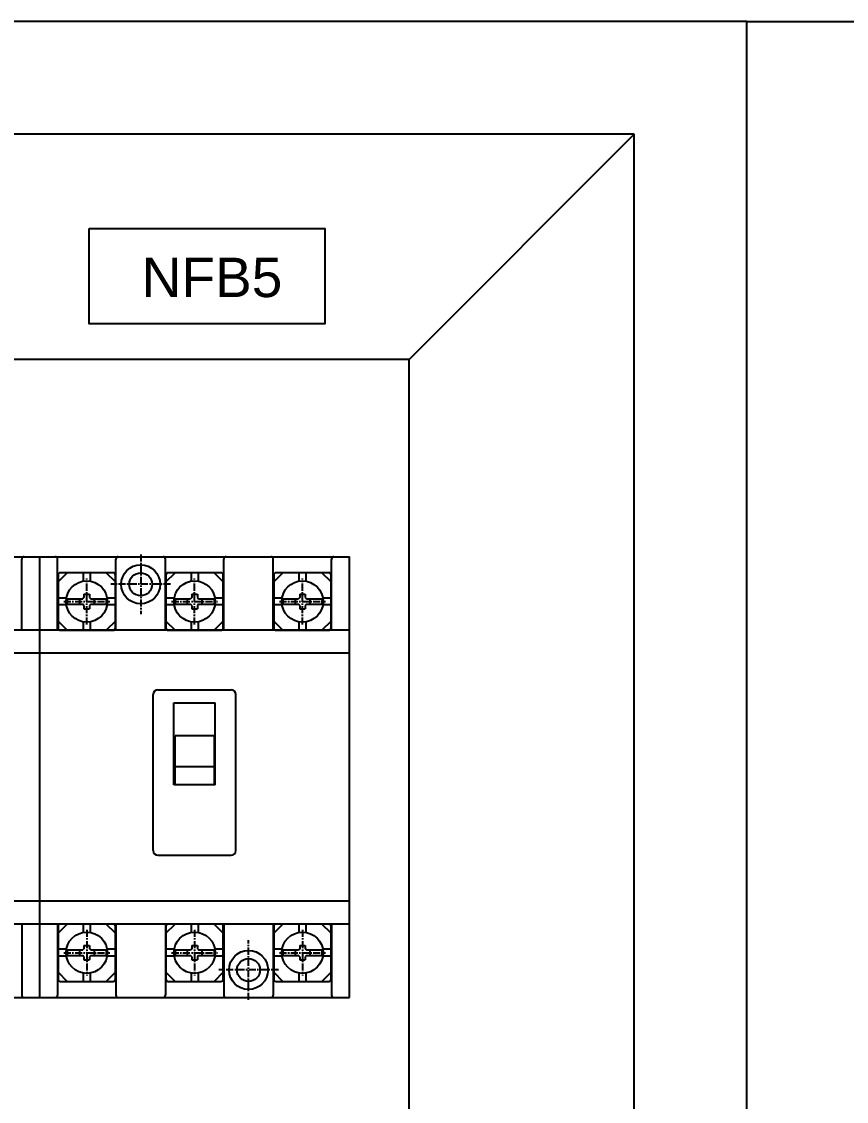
# Model space of a CAD drawing. Header units: millimetres. Extents: x 12275 to 14043, y 11466 to 13479.
# Drawn here: x 13205.4 to 13352, y 13168.9 to 13360.6 of the extents above; entities that cross this region are included whole.
import ezdxf

# ---------------------------------------------------------------- set-up
doc = ezdxf.new("R2010")
doc.units = ezdxf.units.MM
doc.linetypes.add('CENTER', pattern=[2, 1.25, -0.25, 0.25, -0.25])
for name, color, linetype in [('10', 4, 'Continuous'), ('13', 7, 'Continuous'), ('17', 2, 'CENTER'), ('24', 2, 'Continuous')]:
    doc.layers.add(name, color=color, linetype=linetype)
doc.styles.get("Standard").update_dxf_attribs({"font": 'arial.ttf'})
doc.dimstyles.get("Standard").update_dxf_attribs({"dimtxt": 0.18, "dimasz": 0.18, "dimexe": 0.18, "dimexo": 0.0625, "dimgap": 0.09, "dimtad": 0, "dimtih": 1, "dimtoh": 1, "dimdec": 4, "dimzin": 0, "dimdsep": 46, "dimtxsty": 'Standard', "dimcen": 0.09, "dimadec": 0, "dimazin": 0, "dimtfac": 1, "dimtdec": 4, "dimtofl": 0, "dimtmove": 0, "dimatfit": 3, "dimfxl": 1, "dimtolj": 1, "dimtzin": 0, "dimarcsym": 0})

# ---------------------------------------------------------------- blocks, each defined once
blk = doc.blocks.new('*D5')
at = {"color": 0, "lineweight": -2, "transparency": 16777216}
for p, q in [((13334.33, 13360.65), (13414.26, 13360.65)), ((13414.08, 13360.47), (13414.08, 13018.91)), ((13414.08, 12660.83), (13414.08, 13002.39)), ((13334.33, 12660.65), (13414.26, 12660.65))]:
    blk.add_line(p, q, dxfattribs=at)
at = {"color": 0, "transparency": 16777216}
for points in [[(13414.05, 13360.47), (13414.11, 13360.47), (13414.08, 13360.65)], [(13414.05, 12660.83), (13414.11, 12660.83), (13414.08, 12660.65)]]:
    blk.add_solid(points, dxfattribs=at)
at = {"layer": 'Defpoints', "color": 0, "transparency": 16777216}
for p in [(13334.27, 13360.65), (13334.27, 12660.65), (13414.08, 12660.65)]:
    blk.add_point(p, dxfattribs=at)
at = {"color": 0, "transparency": 16777216, "insert": (13414.08, 13010.65), "char_height": 0.18, "attachment_point": 5}
blk.add_mtext('\\A1;{\\H88.88889x;700.0000}', dxfattribs=at)

msp = doc.modelspace()

# ---------------------------------------------------------------- linework, layer by layer
at = {"color": 0}
for p, q in [((13334.27028, 13360.64673), (12834.27028, 13360.64673)), ((13334.27028, 12660.64673), (13334.27028, 13360.64673)), ((13314.27028, 13340.64673), (12854.27028, 13340.64673)), ((13314.27028, 13340.64673), (13274.27028, 13300.64673)), ((13314.27028, 12680.64673), (13314.27028, 13340.64673)), ((13274.27028, 13300.64673), (12894.27028, 13300.64673)), ((13274.27028, 12720.64673), (13274.27028, 13300.64673))]:
    msp.add_line(p, q, dxfattribs=at)
msp.add_lwpolyline([(13217.42836, 13323.92623), (13259.32583, 13323.92623), (13259.32583, 13306.95059), (13217.42836, 13306.95059)], close=True, dxfattribs=at)
at = {"layer": '10', "color": 0, "linetype": 'Continuous'}
for p, q in [((13153.63202, 13265.62331), (13208.65578, 13265.62331)), ((13205.47663, 13252.58064), (13205.47663, 13265.21573)), ((13208.65578, 13187.36731), (13208.65578, 13265.62331)), ((13208.65578, 13187.36731), (13208.65578, 13265.62331)), ((13208.65578, 13265.62331), (13263.67953, 13265.62331)), ((13211.83493, 13252.58064), (13211.83493, 13265.21573)), ((13222.18754, 13252.58064), (13222.18754, 13265.21573)), ((13230.99134, 13252.58064), (13230.99134, 13265.21573)), ((13241.34396, 13252.58064), (13241.34396, 13265.21573)), ((13250.14776, 13252.58064), (13250.14776, 13265.21573)), ((13260.50038, 13252.58064), (13260.50038, 13265.21573)), ((13263.67953, 13187.36731), (13263.67953, 13265.62331)), ((13208.65578, 13252.58064), (13153.63202, 13252.58064)), ((13263.67953, 13252.58064), (13208.65578, 13252.58064)), ((13208.65578, 13248.50481), (13153.63202, 13248.50481)), ((13263.67953, 13248.50481), (13208.65578, 13248.50481)), ((13229.64632, 13241.98347), (13242.68899, 13241.98347)), ((13228.83115, 13213.45264), (13228.83115, 13241.16831)), ((13232.4994, 13225.1388), (13232.4994, 13239.70101)), ((13232.4994, 13239.70101), (13239.8359, 13239.70101)), ((13239.8359, 13225.1388), (13239.8359, 13239.70101)), ((13243.50415, 13213.45264), (13243.50415, 13241.16831)), ((13232.70319, 13225.1388), (13232.70319, 13233.80133)), ((13239.63211, 13233.80133), (13232.70319, 13233.80133)), ((13239.63211, 13233.80133), (13239.63211, 13225.1388)), ((13239.63211, 13228.34712), (13232.70319, 13228.34712)), ((13239.8359, 13225.1388), (13232.4994, 13225.1388)), ((13229.64632, 13212.63747), (13242.68899, 13212.63747)), ((13208.65578, 13204.48581), (13153.63202, 13204.48581)), ((13263.67953, 13204.48581), (13208.65578, 13204.48581)), ((13208.65578, 13200.40997), (13153.63202, 13200.40997)), ((13205.47663, 13200.40997), (13205.47663, 13187.77489)), ((13263.67953, 13200.40997), (13208.65578, 13200.40997)), ((13211.83493, 13200.40997), (13211.83493, 13187.77489)), ((13222.18754, 13200.40997), (13222.18754, 13187.77489)), ((13230.99134, 13200.40997), (13230.99134, 13187.77489)), ((13241.34396, 13200.40997), (13241.34396, 13187.77489)), ((13250.14776, 13200.40997), (13250.14776, 13187.77489)), ((13260.50038, 13200.40997), (13260.50038, 13187.77489)), ((13153.63202, 13187.36731), (13208.65578, 13187.36731)), ((13208.65578, 13187.36731), (13263.67953, 13187.36731))]:
    msp.add_line(p, q, dxfattribs=at)
at = {"layer": '10', "color": 0, "linetype": 'CENTER'}
for p, q in [((13226.58944, 13266.03089), (13226.58944, 13255.43372)), ((13231.88803, 13260.73231), (13221.29086, 13260.73231)), ((13245.74586, 13186.95972), (13245.74586, 13197.55689)), ((13251.04444, 13192.25831), (13240.44728, 13192.25831))]:
    msp.add_line(p, q, dxfattribs=at)
at = {"layer": '10', "color": 0, "linetype": 'Continuous'}
for centre, radius in [((13226.58944, 13260.73231), 3.46446), ((13226.58944, 13260.73231), 2.03792), ((13245.74586, 13192.25831), 3.46446), ((13245.74586, 13192.25831), 2.03792)]:
    msp.add_circle(centre, radius, dxfattribs=at)
for centre, radius, start, end in [((13205.88421, 13265.21573), 0.40758, 90, 180), ((13211.42734, 13265.21573), 0.40758, 0, 90), ((13222.59513, 13265.21573), 0.40758, 90, 180), ((13230.58376, 13265.21573), 0.40758, 0, 90), ((13241.75154, 13265.21573), 0.40758, 90, 180), ((13249.74018, 13265.21573), 0.40758, 0, 90), ((13260.90796, 13265.21573), 0.40758, 90, 180), ((13229.64632, 13241.16831), 0.81517, 90, 180), ((13242.68899, 13241.16831), 0.81517, 0, 90), ((13229.64632, 13213.45264), 0.81517, 180, 270), ((13242.68899, 13213.45264), 0.81517, 270, 0), ((13205.88421, 13187.77489), 0.40758, 180, 270), ((13211.42734, 13187.77489), 0.40758, 270, 0), ((13222.59513, 13187.77489), 0.40758, 180, 270), ((13230.58376, 13187.77489), 0.40758, 270, 0), ((13241.75154, 13187.77489), 0.40758, 180, 270), ((13249.74018, 13187.77489), 0.40758, 270, 0), ((13260.90796, 13187.77489), 0.40758, 180, 270)]:
    msp.add_arc(centre, radius, start, end, dxfattribs=at)
at = {"layer": '13', "color": 0, "linetype": 'Continuous'}
for p, q in [((13229.64632, 13241.98347), (13242.68899, 13241.98347)), ((13228.83115, 13213.45264), (13228.83115, 13241.16831)), ((13232.4994, 13225.1388), (13232.4994, 13239.70101)), ((13232.4994, 13239.70101), (13239.8359, 13239.70101)), ((13239.8359, 13225.1388), (13239.8359, 13239.70101)), ((13243.50415, 13213.45264), (13243.50415, 13241.16831)), ((13232.70319, 13225.1388), (13232.70319, 13233.80133)), ((13239.63211, 13233.80133), (13232.70319, 13233.80133)), ((13239.63211, 13233.80133), (13239.63211, 13225.1388)), ((13239.63211, 13228.34712), (13232.70319, 13228.34712)), ((13239.8359, 13225.1388), (13232.4994, 13225.1388)), ((13229.64632, 13212.63747), (13242.68899, 13212.63747))]:
    msp.add_line(p, q, dxfattribs=at)
for centre, start, end in [((13229.64632, 13241.16831), 90, 180), ((13242.68899, 13241.16831), 0, 90), ((13229.64632, 13213.45264), 180, 270), ((13242.68899, 13213.45264), 270, 0)]:
    msp.add_arc(centre, 0.81517, start, end, dxfattribs=at)
at = {"layer": '17', "color": 0, "linetype": 'CENTER'}
for p, q in [((13217.01123, 13253.5996), (13217.01123, 13261.75127)), ((13236.16765, 13253.5996), (13236.16765, 13261.75127)), ((13255.32407, 13253.5996), (13255.32407, 13261.75127)), ((13212.9354, 13257.67543), (13221.08707, 13257.67543)), ((13232.09182, 13257.67543), (13240.24349, 13257.67543)), ((13251.24824, 13257.67543), (13259.3999, 13257.67543)), ((13217.01123, 13199.39101), (13217.01123, 13191.23935)), ((13236.16765, 13199.39101), (13236.16765, 13191.23935)), ((13255.32407, 13199.39101), (13255.32407, 13191.23935)), ((13212.9354, 13195.31518), (13221.08707, 13195.31518)), ((13232.09182, 13195.31518), (13240.24349, 13195.31518)), ((13251.24824, 13195.31518), (13259.3999, 13195.31518))]:
    msp.add_line(p, q, dxfattribs=at)
at = {"layer": '24', "color": 0, "linetype": 'Continuous'}
for p, q in [((13211.91644, 13261.13989), (13213.54678, 13262.77023)), ((13211.91644, 13262.36264), (13211.91644, 13252.98822)), ((13221.69844, 13262.77023), (13212.32403, 13262.77023)), ((13216.39986, 13262.77023), (13216.39986, 13261.29238)), ((13217.62261, 13262.77023), (13217.62261, 13261.29238)), ((13222.10603, 13261.13989), (13220.47569, 13262.77023)), ((13222.10603, 13252.98822), (13222.10603, 13262.36264)), ((13231.07286, 13261.13989), (13232.70319, 13262.77023)), ((13231.07286, 13262.36264), (13231.07286, 13252.98822)), ((13240.85486, 13262.77023), (13231.48044, 13262.77023)), ((13235.55628, 13262.77023), (13235.55628, 13261.29238)), ((13236.77903, 13262.77023), (13236.77903, 13261.29238)), ((13241.26244, 13261.13989), (13239.63211, 13262.77023)), ((13241.26244, 13252.98822), (13241.26244, 13262.36264)), ((13250.22928, 13261.13989), (13251.85961, 13262.77023)), ((13250.22928, 13262.36264), (13250.22928, 13252.98822)), ((13260.01128, 13262.77023), (13250.63686, 13262.77023)), ((13254.7127, 13262.77023), (13254.7127, 13261.29238)), ((13255.93545, 13262.77023), (13255.93545, 13261.29238)), ((13260.41886, 13261.13989), (13258.78853, 13262.77023)), ((13260.41886, 13252.98822), (13260.41886, 13262.36264)), ((13216.52213, 13258.97011), (13216.52213, 13258.38189)), ((13216.52213, 13258.97011), (13217.50033, 13258.97011)), ((13217.50033, 13258.97011), (13217.50033, 13258.38189)), ((13235.67855, 13258.97011), (13235.67855, 13258.38189)), ((13235.67855, 13258.97011), (13236.65675, 13258.97011)), ((13236.65675, 13258.97011), (13236.65675, 13258.38189)), ((13254.83497, 13258.97011), (13254.83497, 13258.38189)), ((13254.83497, 13258.97011), (13255.81317, 13258.97011)), ((13255.81317, 13258.97011), (13255.81317, 13258.38189)), ((13213.39429, 13258.28681), (13211.91644, 13258.28681)), ((13213.39429, 13257.06406), (13211.91644, 13257.06406)), ((13213.55876, 13258.16453), (13216.30477, 13258.16453)), ((13213.55876, 13258.16453), (13213.55876, 13257.18633)), ((13213.55876, 13257.18633), (13216.30477, 13257.18633)), ((13215.71655, 13258.16453), (13215.71655, 13257.18633)), ((13216.52213, 13258.38189), (13216.30477, 13258.16453)), ((13216.52213, 13256.96898), (13216.30477, 13257.18633)), ((13216.52213, 13256.96898), (13216.52213, 13256.38075)), ((13217.50033, 13258.38189), (13217.71769, 13258.16453)), ((13217.71769, 13257.18633), (13217.50033, 13256.96898)), ((13217.50033, 13256.96898), (13217.50033, 13256.38075)), ((13217.71769, 13258.16453), (13220.4637, 13258.16453)), ((13217.71769, 13257.18633), (13220.4637, 13257.18633)), ((13218.30591, 13258.16453), (13218.30591, 13257.18633)), ((13220.4637, 13258.16453), (13220.4637, 13257.18633)), ((13222.10603, 13258.28681), (13220.62818, 13258.28681)), ((13222.10603, 13257.06406), (13220.62818, 13257.06406)), ((13232.55071, 13258.28681), (13231.07286, 13258.28681)), ((13232.55071, 13257.06406), (13231.07286, 13257.06406)), ((13232.71518, 13258.16453), (13235.46119, 13258.16453)), ((13232.71518, 13258.16453), (13232.71518, 13257.18633)), ((13232.71518, 13257.18633), (13235.46119, 13257.18633)), ((13234.87297, 13258.16453), (13234.87297, 13257.18633)), ((13235.67855, 13258.38189), (13235.46119, 13258.16453)), ((13235.67855, 13256.96898), (13235.46119, 13257.18633)), ((13235.67855, 13256.96898), (13235.67855, 13256.38075)), ((13236.65675, 13258.38189), (13236.87411, 13258.16453)), ((13236.87411, 13257.18633), (13236.65675, 13256.96898)), ((13236.65675, 13256.96898), (13236.65675, 13256.38075)), ((13236.87411, 13258.16453), (13239.62012, 13258.16453)), ((13236.87411, 13257.18633), (13239.62012, 13257.18633)), ((13237.46232, 13258.16453), (13237.46232, 13257.18633)), ((13239.62012, 13258.16453), (13239.62012, 13257.18633)), ((13241.26244, 13258.28681), (13239.7846, 13258.28681)), ((13241.26244, 13257.06406), (13239.7846, 13257.06406)), ((13251.70713, 13258.28681), (13250.22928, 13258.28681)), ((13251.70713, 13257.06406), (13250.22928, 13257.06406)), ((13251.87159, 13258.16453), (13254.6176, 13258.16453)), ((13251.87159, 13258.16453), (13251.87159, 13257.18633)), ((13251.87159, 13257.18633), (13254.6176, 13257.18633)), ((13254.02939, 13258.16453), (13254.02939, 13257.18633)), ((13254.83497, 13258.38189), (13254.6176, 13258.16453)), ((13254.83497, 13256.96898), (13254.6176, 13257.18633)), ((13254.83497, 13256.96898), (13254.83497, 13256.38075)), ((13255.81317, 13258.38189), (13256.03053, 13258.16453)), ((13256.03053, 13257.18633), (13255.81317, 13256.96898)), ((13255.81317, 13256.96898), (13255.81317, 13256.38075)), ((13256.03053, 13258.16453), (13258.77654, 13258.16453)), ((13256.03053, 13257.18633), (13258.77654, 13257.18633)), ((13256.61874, 13258.16453), (13256.61874, 13257.18633)), ((13258.77654, 13258.16453), (13258.77654, 13257.18633)), ((13260.41886, 13258.28681), (13258.94101, 13258.28681)), ((13260.41886, 13257.06406), (13258.94101, 13257.06406)), ((13216.52213, 13256.38075), (13217.50033, 13256.38075)), ((13235.67855, 13256.38075), (13236.65675, 13256.38075)), ((13254.83497, 13256.38075), (13255.81317, 13256.38075)), ((13211.91644, 13254.21097), (13213.54678, 13252.58064)), ((13216.39986, 13254.05849), (13216.39986, 13252.58064)), ((13217.62261, 13254.05849), (13217.62261, 13252.58064)), ((13222.10603, 13254.21097), (13220.47569, 13252.58064)), ((13231.07286, 13254.21097), (13232.70319, 13252.58064)), ((13235.55628, 13254.05849), (13235.55628, 13252.58064)), ((13236.77903, 13254.05849), (13236.77903, 13252.58064)), ((13241.26244, 13254.21097), (13239.63211, 13252.58064)), ((13250.22928, 13254.21097), (13251.85961, 13252.58064)), ((13254.7127, 13254.05849), (13254.7127, 13252.58064)), ((13255.93545, 13254.05849), (13255.93545, 13252.58064)), ((13260.41886, 13254.21097), (13258.78853, 13252.58064)), ((13212.32403, 13252.58064), (13221.69844, 13252.58064)), ((13231.48044, 13252.58064), (13240.85486, 13252.58064)), ((13250.63686, 13252.58064), (13260.01128, 13252.58064)), ((13211.91644, 13198.77964), (13213.54678, 13200.40997)), ((13211.91644, 13200.00239), (13211.91644, 13190.62797)), ((13221.69844, 13200.40997), (13212.32403, 13200.40997)), ((13216.39986, 13200.40997), (13216.39986, 13198.93212)), ((13217.62261, 13200.40997), (13217.62261, 13198.93212)), ((13222.10603, 13198.77964), (13220.47569, 13200.40997)), ((13222.10603, 13190.62797), (13222.10603, 13200.00239)), ((13231.07286, 13198.77964), (13232.70319, 13200.40997)), ((13231.07286, 13200.00239), (13231.07286, 13190.62797)), ((13240.85486, 13200.40997), (13231.48044, 13200.40997)), ((13235.55628, 13200.40997), (13235.55628, 13198.93212)), ((13236.77903, 13200.40997), (13236.77903, 13198.93212)), ((13241.26244, 13198.77964), (13239.63211, 13200.40997)), ((13241.26244, 13190.62797), (13241.26244, 13200.00239)), ((13250.22928, 13198.77964), (13251.85961, 13200.40997)), ((13250.22928, 13200.00239), (13250.22928, 13190.62797)), ((13260.01128, 13200.40997), (13250.63686, 13200.40997)), ((13254.7127, 13200.40997), (13254.7127, 13198.93212)), ((13255.93545, 13200.40997), (13255.93545, 13198.93212)), ((13260.41886, 13198.77964), (13258.78853, 13200.40997)), ((13260.41886, 13190.62797), (13260.41886, 13200.00239)), ((13213.39429, 13195.92656), (13211.91644, 13195.92656)), ((13213.55876, 13195.80428), (13216.30477, 13195.80428)), ((13213.55876, 13195.80428), (13213.55876, 13194.82608)), ((13215.71655, 13195.80428), (13215.71655, 13194.82608)), ((13216.52213, 13196.02164), (13216.30477, 13195.80428)), ((13216.52213, 13196.60985), (13216.52213, 13196.02164)), ((13216.52213, 13196.60985), (13217.50033, 13196.60985)), ((13217.50033, 13196.60985), (13217.50033, 13196.02164)), ((13217.50033, 13196.02164), (13217.71769, 13195.80428)), ((13217.71769, 13195.80428), (13220.4637, 13195.80428)), ((13218.30591, 13195.80428), (13218.30591, 13194.82608)), ((13220.4637, 13195.80428), (13220.4637, 13194.82608)), ((13222.10603, 13195.92656), (13220.62818, 13195.92656)), ((13232.55071, 13195.92656), (13231.07286, 13195.92656)), ((13232.71518, 13195.80428), (13235.46119, 13195.80428)), ((13232.71518, 13195.80428), (13232.71518, 13194.82608)), ((13234.87297, 13195.80428), (13234.87297, 13194.82608)), ((13235.67855, 13196.02164), (13235.46119, 13195.80428)), ((13235.67855, 13196.60985), (13235.67855, 13196.02164)), ((13235.67855, 13196.60985), (13236.65675, 13196.60985)), ((13236.65675, 13196.60985), (13236.65675, 13196.02164)), ((13236.65675, 13196.02164), (13236.87411, 13195.80428)), ((13236.87411, 13195.80428), (13239.62012, 13195.80428)), ((13237.46232, 13195.80428), (13237.46232, 13194.82608)), ((13239.62012, 13195.80428), (13239.62012, 13194.82608)), ((13241.26244, 13195.92656), (13239.7846, 13195.92656)), ((13251.70713, 13195.92656), (13250.22928, 13195.92656)), ((13251.87159, 13195.80428), (13254.6176, 13195.80428)), ((13251.87159, 13195.80428), (13251.87159, 13194.82608)), ((13254.02939, 13195.80428), (13254.02939, 13194.82608)), ((13254.83497, 13196.02164), (13254.6176, 13195.80428)), ((13254.83497, 13196.60985), (13254.83497, 13196.02164)), ((13254.83497, 13196.60985), (13255.81317, 13196.60985)), ((13255.81317, 13196.60985), (13255.81317, 13196.02164)), ((13255.81317, 13196.02164), (13256.03053, 13195.80428)), ((13256.03053, 13195.80428), (13258.77654, 13195.80428)), ((13256.61874, 13195.80428), (13256.61874, 13194.82608)), ((13258.77654, 13195.80428), (13258.77654, 13194.82608)), ((13260.41886, 13195.92656), (13258.94101, 13195.92656)), ((13213.39429, 13194.70381), (13211.91644, 13194.70381)), ((13213.55876, 13194.82608), (13216.30477, 13194.82608)), ((13216.52213, 13194.60872), (13216.30477, 13194.82608)), ((13216.52213, 13194.60872), (13216.52213, 13194.0205)), ((13216.52213, 13194.0205), (13217.50033, 13194.0205)), ((13217.71769, 13194.82608), (13217.50033, 13194.60872)), ((13217.50033, 13194.60872), (13217.50033, 13194.0205)), ((13217.71769, 13194.82608), (13220.4637, 13194.82608)), ((13222.10603, 13194.70381), (13220.62818, 13194.70381)), ((13232.55071, 13194.70381), (13231.07286, 13194.70381)), ((13232.71518, 13194.82608), (13235.46119, 13194.82608)), ((13235.67855, 13194.60872), (13235.46119, 13194.82608)), ((13235.67855, 13194.60872), (13235.67855, 13194.0205)), ((13235.67855, 13194.0205), (13236.65675, 13194.0205)), ((13236.87411, 13194.82608), (13236.65675, 13194.60872)), ((13236.65675, 13194.60872), (13236.65675, 13194.0205)), ((13236.87411, 13194.82608), (13239.62012, 13194.82608)), ((13241.26244, 13194.70381), (13239.7846, 13194.70381)), ((13251.70713, 13194.70381), (13250.22928, 13194.70381)), ((13251.87159, 13194.82608), (13254.6176, 13194.82608)), ((13254.83497, 13194.60872), (13254.6176, 13194.82608)), ((13254.83497, 13194.60872), (13254.83497, 13194.0205)), ((13254.83497, 13194.0205), (13255.81317, 13194.0205)), ((13256.03053, 13194.82608), (13255.81317, 13194.60872)), ((13255.81317, 13194.60872), (13255.81317, 13194.0205)), ((13256.03053, 13194.82608), (13258.77654, 13194.82608)), ((13260.41886, 13194.70381), (13258.94101, 13194.70381)), ((13211.91644, 13191.85072), (13213.54678, 13190.22039)), ((13216.39986, 13191.69824), (13216.39986, 13190.22039)), ((13217.62261, 13191.69824), (13217.62261, 13190.22039)), ((13222.10603, 13191.85072), (13220.47569, 13190.22039)), ((13231.07286, 13191.85072), (13232.70319, 13190.22039)), ((13235.55628, 13191.69824), (13235.55628, 13190.22039)), ((13236.77903, 13191.69824), (13236.77903, 13190.22039)), ((13241.26244, 13191.85072), (13239.63211, 13190.22039)), ((13250.22928, 13191.85072), (13251.85961, 13190.22039)), ((13254.7127, 13191.69824), (13254.7127, 13190.22039)), ((13255.93545, 13191.69824), (13255.93545, 13190.22039)), ((13260.41886, 13191.85072), (13258.78853, 13190.22039)), ((13212.32403, 13190.22039), (13221.69844, 13190.22039)), ((13231.48044, 13190.22039), (13240.85486, 13190.22039)), ((13250.63686, 13190.22039), (13260.01128, 13190.22039))]:
    msp.add_line(p, q, dxfattribs=at)
for centre in [(13217.01123, 13257.67543), (13236.16765, 13257.67543), (13255.32407, 13257.67543), (13217.01123, 13195.31518), (13236.16765, 13195.31518), (13255.32407, 13195.31518)]:
    msp.add_circle(centre, 3.66825, dxfattribs=at)
for centre, start, end in [((13212.32403, 13262.36264), 90, 180), ((13221.69844, 13262.36264), 0, 90), ((13231.48044, 13262.36264), 90, 180), ((13240.85486, 13262.36264), 0, 90), ((13250.63686, 13262.36264), 90, 180), ((13260.01128, 13262.36264), 0, 90), ((13212.32403, 13252.98822), 180, 270), ((13221.69844, 13252.98822), 270, 0), ((13231.48044, 13252.98822), 180, 270), ((13240.85486, 13252.98822), 270, 0), ((13250.63686, 13252.98822), 180, 270), ((13260.01128, 13252.98822), 270, 0), ((13212.32403, 13200.00239), 90, 180), ((13221.69844, 13200.00239), 0, 90), ((13231.48044, 13200.00239), 90, 180), ((13240.85486, 13200.00239), 0, 90), ((13250.63686, 13200.00239), 90, 180), ((13260.01128, 13200.00239), 0, 90), ((13212.32403, 13190.62797), 180, 270), ((13221.69844, 13190.62797), 270, 0), ((13231.48044, 13190.62797), 180, 270), ((13240.85486, 13190.62797), 270, 0), ((13250.63686, 13190.62797), 180, 270), ((13260.01128, 13190.62797), 270, 0)]:
    msp.add_arc(centre, 0.40758, start, end, dxfattribs=at)
for p in [(13217.01123, 13257.67543), (13236.16765, 13257.67543), (13255.32407, 13257.67543), (13217.01123, 13195.31518), (13236.16765, 13195.31518), (13255.32407, 13195.31518)]:
    msp.add_point(p, dxfattribs=at)

# ---------------------------------------------------------------- texts
at = {"color": 0, "insert": (13226.7623, 13318.72816), "char_height": 7, "attachment_point": 1}
msp.add_mtext_dynamic_manual_height_columns('NFB5', width=5.0211845, gutter_width=1, heights=[0.95831], dxfattribs=at)

# ---------------------------------------------------------------- dimensions: what is measured, and where the dimension line sits
at = {"color": 0}
dim = msp.add_linear_dim(base=(13414.07862, 12660.64673), p1=(13334.27028, 13360.64673), p2=(13334.27028, 12660.64673), angle=90, text='{\\H88.88889x;<>}', dimstyle='Standard', dxfattribs=at)
dim.commit()
dim.dimension.update_dxf_attribs({"geometry": '*D5', "text_midpoint": (13414.07862, 13010.64673), "dimtype": 160})

doc.saveas('drawing.dxf')
